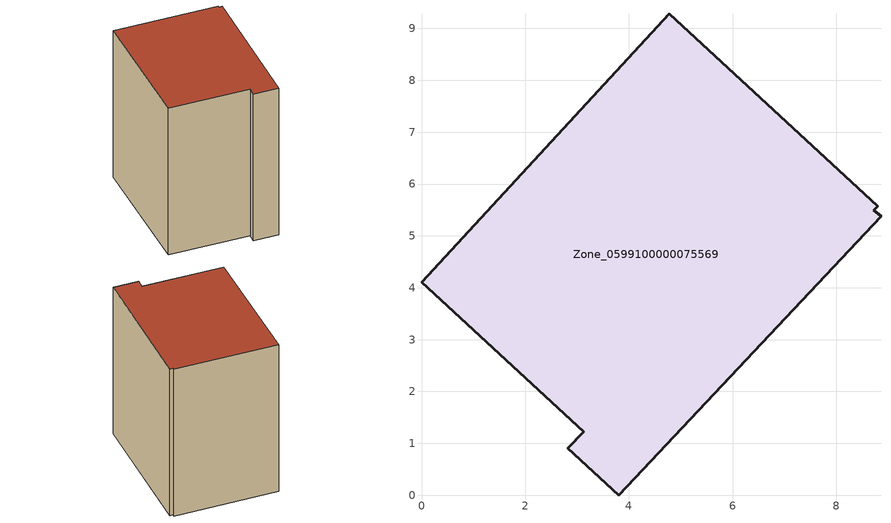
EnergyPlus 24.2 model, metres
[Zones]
Zone_0599100000075569
 floor ground (C_G): 3.13,1.22 0,4.1 4.78,9.28 8.79,5.57 8.72,5.5 8.86,5.38 3.8,0 2.82,0.9 z0
 wall outside (C_F): 8.79,5.57 4.78,9.28 0,4.1 3.13,1.22 2.82,0.9 3.8,0 8.86,5.38 8.72,5.5 8.79,5.57 z0:8.63
 roof outside (C_R): 8.86,5.38 8.72,5.5 8.79,5.57 4.78,9.28 0,4.1 3.13,1.22 2.82,0.9 3.8,0 z8.63
[BUILDING]
Pand.0599100000075569: North Axis=0; Terrain=City; Loads Convergence Tolerance Value=0.04; Temperature Convergence Tolerance Value=0.4; Solar Distribution=FullExterior; Maximum Number of Warmup Days=25; Minimum Number of Warmup Days=1
[Site:Location]
Rotterdam.The.Hague.AP_ZH_NLD Design_Conditions: Latitude=51.96; Longitude=4.45; Time Zone=1; Elevation=-4.5
[SITE:GROUNDTEMPERATURE:BUILDINGSURFACE]
18, 18, 18, 18, 18, 18, 18, 18, 18, 18, 18, 18
[MATERIAL] Thermal Absorptance=0.9; Solar Absorptance=0.7; Visible Absorptance=0.7
Name | Roughness | Thickness | Conductivity | Density | Specific Heat
G.TI.1946 | MediumSmooth | 0.15 | 1 | 540 | 1210
F.TI.1946 | Rough | 0.3 | 0.857143 | 1920 | 840
R.TI.1946 | MediumRough | 0.2 | 0.1 | 1500 | 1000
[CONSTRUCTION]
C_G: G.TI.1946
C_F: F.TI.1946
C_R: R.TI.1946
[ZONE]
Zone_0599100000075569: Type=1; Multiplier=1; Ceiling Height=Autocalculate; Volume=Autocalculate; Floor Area=autocalculate; Part of Total Floor Area=Yes
[ZONEINFILTRATION:DESIGNFLOWRATE]
Infil_Zone_0599100000075569: Zone or ZoneList or Space or SpaceList=Zone_0599100000075569; Schedule=AlwaysOn; Design Flow Rate Calculation Method=Flow/Area; Flow Rate per Floor Area=0.003; Constant Term Coefficient=1; Temperature Term Coefficient=0; Velocity Term Coefficient=0; Velocity Squared Term Coefficient=0
[HVACTEMPLATE:ZONE:IDEALLOADSAIRSYSTEM]
Zone_0599100000075569: Maximum Heating Supply Air Temperature=50; Minimum Cooling Supply Air Temperature=13; Maximum Heating Supply Air Humidity Ratio=0.0156; Minimum Cooling Supply Air Humidity Ratio=0.0077; Heating Limit=NoLimit; Cooling Limit=NoLimit; Dehumidification Control Type=ConstantSensibleHeatRatio; Cooling Sensible Heat Ratio=0.7; Dehumidification Setpoint=60; Humidification Control Type=None; Humidification Setpoint=30; Outdoor Air Method=None; Outdoor Air Flow Rate per Person=0.00944; Outdoor Air Flow Rate per Zone Floor Area=0; Outdoor Air Flow Rate per Zone=0; Demand Controlled Ventilation Type=None; Outdoor Air Economizer Type=NoEconomizer; Heat Recovery Type=None; Sensible Heat Recovery Effectiveness=0.7; Latent Heat Recovery Effectiveness=0.65
[ZONECONTROL:THERMOSTAT]
ThermostatControl_Zone_0599100000075569: Zone or ZoneList=Zone_0599100000075569; Control Type Schedule=DualSetpointControlType; Control 1=Thermostat_Zone_0599100000075569; Temperature Difference Between Cutout And Setpoint=0
[THERMOSTATSETPOINT:DUALSETPOINT]
Thermostat_Zone_0599100000075569: Heating Setpoint Temperature Schedule=HeatingSetpoint_Zone_0599100000075569; Cooling Setpoint Temperature Schedule=CoolingSetpoint_Zone_0599100000075569
[SCHEDULE:COMPACT]
HeatingSetpoint_Zone_0599100000075569: Through: 12/31, For: AllDays, Until: 24:00, 21
CoolingSetpoint_Zone_0599100000075569: Through: 12/31, For: AllDays, Until: 24:00, 24
DualSetpointControlType: Through: 12/31, For: AllDays, Until: 24:00, 4
AlwaysOn: Through: 12/31, For: AllDays, Until: 24:00, 1
